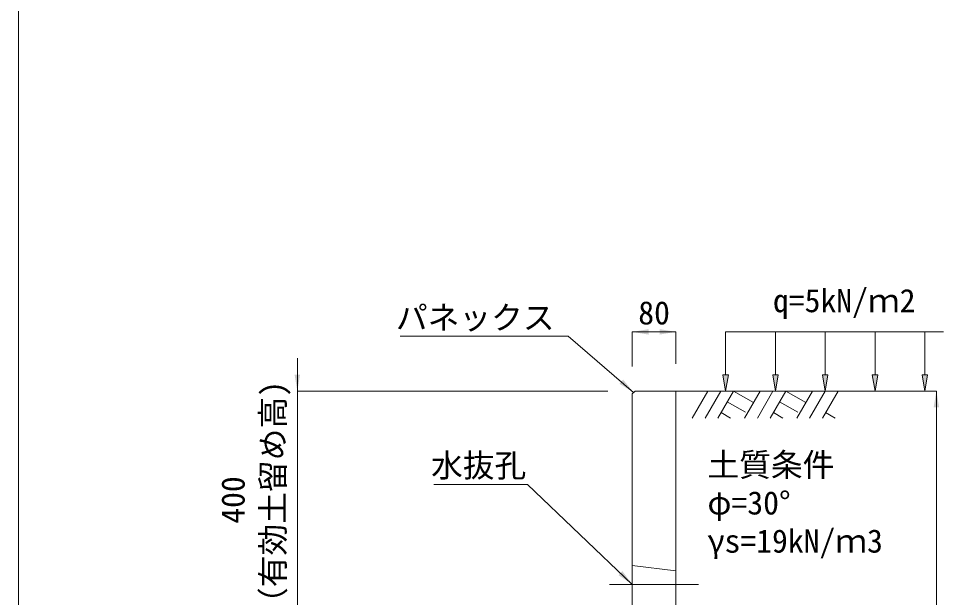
# Model space of a CAD drawing. Units: millimetres at full size, sheet at 1:40. Extents: x 206103 to 244503, y 883348 to 903496.
# Drawn here: x 230503 to 232202, y 885109 to 886172 of the extents above; entities that cross this region are included whole.
import ezdxf
from ezdxf.enums import TextEntityAlignment as Align

# ---------------------------------------------------------------- set-up
doc = ezdxf.new("R2010")
doc.units = ezdxf.units.MM
doc.header["$LTSCALE"] = 40
doc.linetypes.add('DASHED', pattern=[7.5, 6, -1.5])
doc.linetypes.add('USER1', pattern=[28.575, 19.05, -3.175, 3.175, -3.175])
for name, color, linetype, lineweight in [('0_2', 7, 'Continuous', 20), ('パネックスKUR', 2, 'Continuous', 20), ('図枠', 5, 'Continuous', 13), ('寸法線', 7, 'Continuous', 13), ('引出線', 4, 'Continuous', 13), ('補助線', 8, 'USER1', 13), ('ﾊｯﾁﾝｸﾞ', 7, 'Continuous', 5)]:
    doc.layers.add(name, color=color, linetype=linetype, lineweight=lineweight)
doc.layers.add('文字', color=7, linetype='Continuous')
doc.styles.add('ＭＳ ゴシック', font='')
doc.styles.get('ＭＳ ゴシック').set_extended_font_data('MS Gothic')

# ---------------------------------------------------------------- blocks, each defined once
blk = doc.blocks.new('filled_arrow')
at = {"color": 0, "linetype": 'Continuous', "lineweight": -2}
blk.add_solid([(7.5, 1.25), (0, 0), (7.5, -1.25)], dxfattribs=at)

msp = doc.modelspace()

# ---------------------------------------------------------------- hatches: boundary and pattern name
at = {"layer": '寸法線'}
for points in [[(231806.62, 885518.33), (231801.62, 885488.33), (231796.62, 885518.33)], [(231898.03, 885518.33), (231893.03, 885488.33), (231888.03, 885518.33)], [(231989.44, 885518.33), (231984.44, 885488.33), (231979.44, 885518.33)], [(232080.86, 885518.33), (232075.86, 885488.33), (232070.86, 885518.33)], [(232172.27, 885518.33), (232167.27, 885488.33), (232162.27, 885518.33)]]:
    msp.add_hatch(color=256, dxfattribs=at).paths.add_polyline_path(points)

# ---------------------------------------------------------------- linework, layer by layer
at = {"layer": '0_2'}
msp.add_line((231710.21, 885488.33), (232110.21, 885488.33), dxfattribs=at)
at = {"layer": 'パネックスKUR'}
for p, q in [((231630.21, 885483.33), (231635.21, 885488.33)), ((231630.21, 885483.33), (231630.21, 885088.33)), ((231710.21, 885488.33), (231635.21, 885488.33)), ((231710.21, 885488.33), (231710.21, 884348.33))]:
    msp.add_line(p, q, dxfattribs=at)
at = {"layer": 'パネックスKUR', "linetype": 'DASHED', "lineweight": 9}
msp.add_line((231630.21, 885168.33), (231710.21, 885158.33), dxfattribs=at)
at = {"layer": '図枠'}
msp.add_line((230503.21, 903148.33), (230503.21, 883348.33), dxfattribs=at)
at = {"layer": '寸法線'}
for p, q in [((231630.21, 885596.88), (231710.21, 885596.88)), ((231630.21, 885533.33), (231630.21, 885596.88)), ((231710.21, 885538.33), (231710.21, 885596.88)), ((231015.21, 885028.33), (231015.21, 885548.33)), ((231585.21, 885488.33), (231015.21, 885488.33)), ((231760.21, 885488.33), (232188.55, 885488.33)), ((232188.55, 884348.33), (232188.55, 885488.33))]:
    msp.add_line(p, q, dxfattribs=at)
at = {"layer": '寸法線', "lineweight": 9}
for p, q in [((232201.62, 885596.88), (231801.62, 885596.88)), ((231801.62, 885518.33), (231801.62, 885596.88)), ((231893.03, 885518.33), (231893.03, 885596.88)), ((231984.44, 885518.33), (231984.44, 885596.88)), ((232075.86, 885518.33), (232075.86, 885596.88)), ((232167.27, 885518.33), (232167.27, 885596.88))]:
    msp.add_line(p, q, dxfattribs=at)
for points in [[(231806.62, 885518.33), (231801.62, 885488.33), (231796.62, 885518.33)], [(231898.03, 885518.33), (231893.03, 885488.33), (231888.03, 885518.33)], [(231989.44, 885518.33), (231984.44, 885488.33), (231979.44, 885518.33)], [(232080.86, 885518.33), (232075.86, 885488.33), (232070.86, 885518.33)], [(232172.27, 885518.33), (232167.27, 885488.33), (232162.27, 885518.33)]]:
    msp.add_lwpolyline(points, close=True, dxfattribs=at)
at = {"layer": '引出線'}
for points in [[(231632.71, 885485.83), (231512.5, 885589.29), (231204.25, 885589.29)], [(231630.21, 885133.33), (231437.75, 885316.78), (231266, 885316.78)]]:
    msp.add_lwpolyline(points, dxfattribs=at)
at = {"layer": '補助線'}
msp.add_line((231588.35, 885133.33), (231752.06, 885133.33), dxfattribs=at)
at = {"layer": 'ﾊｯﾁﾝｸﾞ', "lineweight": 9}
for p, q in [((231768.85, 885488.32), (231740.21, 885438.7)), ((231792.48, 885488.32), (231763.83, 885438.7)), ((231816.1, 885488.32), (231787.45, 885438.7)), ((231816.1, 885488.32), (231852.67, 885467.21)), ((231864.86, 885488.32), (231836.21, 885438.7)), ((231888.48, 885488.32), (231859.83, 885438.7)), ((231912.1, 885488.32), (231883.45, 885438.7)), ((231912.1, 885488.32), (231948.67, 885467.21)), ((231960.85, 885488.32), (231932.2, 885438.7)), ((231984.48, 885488.32), (231955.83, 885438.7)), ((232008.1, 885488.32), (231979.45, 885438.7)), ((231804.68, 885468.54), (231838.09, 885449.25)), ((231900.68, 885468.54), (231934.09, 885449.25)), ((231793.26, 885448.75), (231810.67, 885438.7)), ((231889.25, 885448.75), (231906.67, 885438.7)), ((231985.25, 885448.75), (232002.67, 885438.7))]:
    msp.add_line(p, q, dxfattribs=at)

# ---------------------------------------------------------------- block references
at = {"layer": '寸法線', "xscale": 4, "yscale": 4}
msp.add_blockref('filled_arrow', (231630.21, 885596.88), dxfattribs=at)
for p, rotation in [((231710.21, 885596.88), 180), ((231015.21, 885488.33), 90), ((232188.55, 885488.33), 270)]:
    msp.add_blockref('filled_arrow', p, dxfattribs=dict(at, rotation=rotation))
at = {"layer": '引出線', "xscale": 4, "yscale": 4}
for p, rotation in [((231632.71, 885485.83), 139.3), ((231630.21, 885133.33), 136.4)]:
    msp.add_blockref('filled_arrow', p, dxfattribs=dict(at, rotation=rotation))

# ---------------------------------------------------------------- texts
at = {"layer": '寸法線', "style": 'ＭＳ ゴシック'}
msp.add_text('80', height=42.72, dxfattribs=at).set_placement((231670.21, 885631.88), align=Align.MIDDLE_CENTER)
for s, p in [('（有効土留め高)', (231004.41, 885069.8)), ('400', (230931.28, 885244.62))]:
    msp.add_text(s, height=42.72, rotation=90, dxfattribs=at).set_placement(p, align=Align.BOTTOM_LEFT)
for s, p in [('土質条件', (231768.17, 885374.36)), ('φ=30°', (231768.17, 885304.36)), ('γs=19kN/ｍ3', (231768.17, 885234.36))]:
    msp.add_text(s, height=42.72, dxfattribs=at).set_placement(p, align=Align.TOP_LEFT)
at = {"layer": '引出線', "style": 'ＭＳ ゴシック'}
for s, p in [('パネックス', (231487.5, 885644.43)), ('水抜孔', (231435.5, 885373.06))]:
    msp.add_text(s, height=42.72, dxfattribs=at).set_placement(p, align=Align.TOP_RIGHT)
at = {"layer": '文字', "style": 'ＭＳ ゴシック'}
msp.add_text('q=5kN/ｍ2', height=42.72, dxfattribs=at).set_placement((231888.51, 885620.15), align=Align.BOTTOM_LEFT)

doc.saveas('drawing.dxf')
